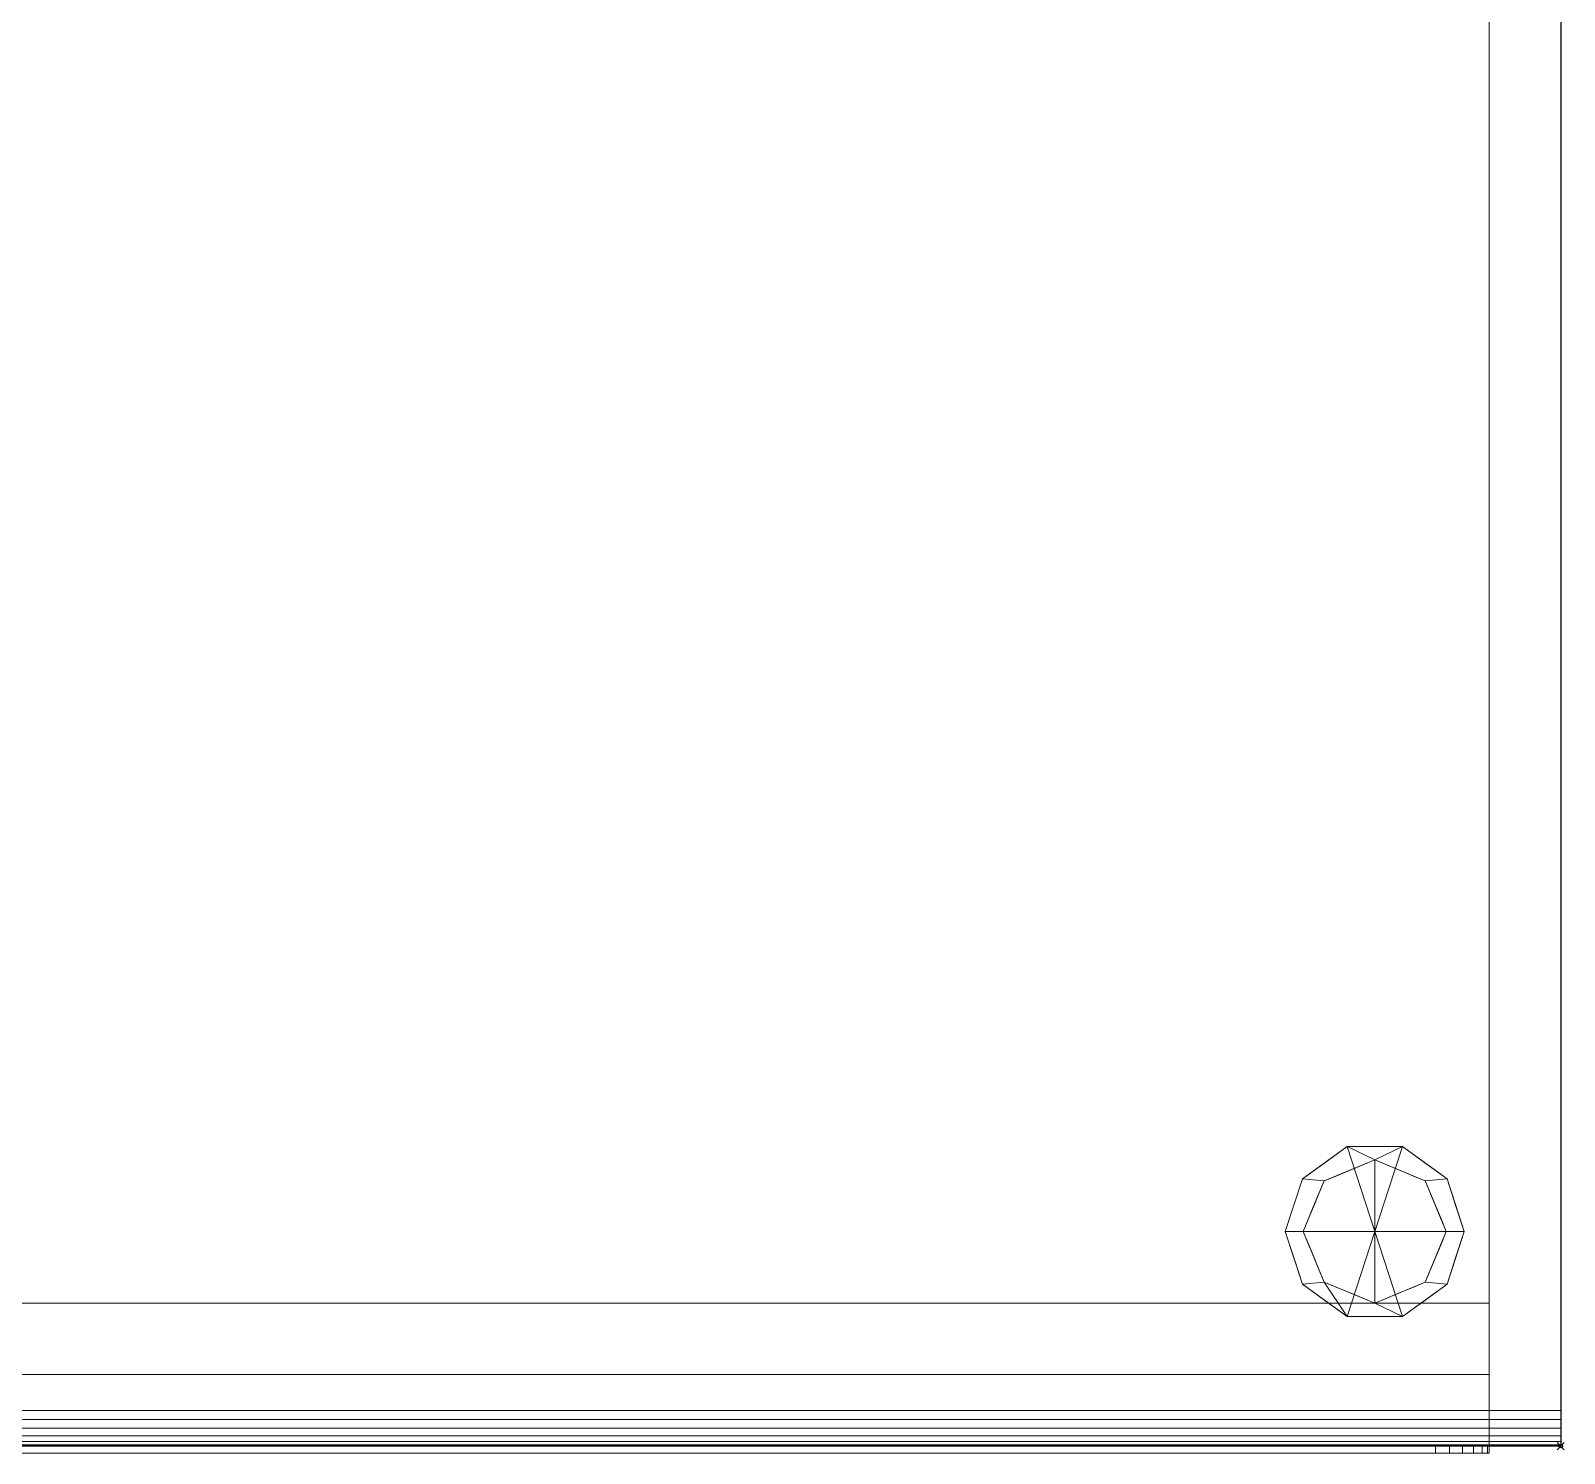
# Model space of a CAD drawing. Extents: x -1 to 865, y -703 to 92.
# Drawn here: x 432.2 to 861, y -703 to -305.3 of the extents above; entities that cross this region are included whole.
import ezdxf

# ---------------------------------------------------------------- set-up
doc = ezdxf.new("R2010")
doc.units = 0
doc.header["$PDMODE"] = 35
for name, color, linetype in [('IQ_200_2D', 1, 'Continuous'), ('IQ_200_3D', 1, 'Continuous'), ('IQ_BLACK_3D', 250, 'Continuous'), ('IQ_INS_3D', 3, 'Continuous')]:
    doc.layers.add(name, color=color, linetype=linetype)

msp = doc.modelspace()

# ---------------------------------------------------------------- linework, layer by layer
at = {"layer": 'IQ_200_2D'}
for p, q in [((860, 0), (860, -701)), ((860, -701), (0, -701))]:
    msp.add_line(p, q, dxfattribs=at)
at = {"layer": 'IQ_INS_3D'}
msp.add_point((860, -701), dxfattribs=at)

# ---------------------------------------------------------------- meshes
at = {"layer": 'IQ_200_3D', "lineweight": 9}
mesh = msp.add_polyface(dxfattribs=at)
corners = [(860, 0, 1198), (0, 0, 1198), (0, -691, 1198), (860, -691, 1198)]
mesh.append_faces([[corners[k] for k in face] for face in [(0, 1, 2, 3)]])
mesh = msp.add_polyface(dxfattribs=at)
corners = [(860, -701, 1178), (0, -701, 1178), (0, 0, 1178), (860, 0, 1178)]
mesh.append_faces([[corners[k] for k in face] for face in [(0, 1, 2, 3)]])
mesh = msp.add_polyface(dxfattribs=at)
corners = [(20, 0, 1178), (20, -661, 1178), (840, -661, 1178), (840, 0, 1178)]
mesh.append_faces([[corners[k] for k in face] for face in [(0, 1, 2, 3)]])
mesh = msp.add_polyface(dxfattribs=at)
corners = [(840, -661, 154), (20, -661, 154), (20, 0, 154), (840, 0, 154)]
mesh.append_faces([[corners[k] for k in face] for face in [(0, 1, 2, 3)]])
mesh = msp.add_polyface(dxfattribs=at)
corners = [(840, 0, 1178), (840, -701, 1178), (860, -701, 1178), (860, 0, 1178)]
mesh.append_faces([[corners[k] for k in face] for face in [(0, 1, 2, 3)]])
mesh = msp.add_polyface(dxfattribs=at)
corners = [(860, -701, 154), (840, -701, 154), (840, 0, 154), (860, 0, 154)]
mesh.append_faces([[corners[k] for k in face] for face in [(0, 1, 2, 3)]])
mesh = msp.add_polyface(dxfattribs=at)
corners = [(840, 0, 1178), (840, 0, 154), (840, -701, 154), (840, -701, 1178)]
mesh.append_faces([[corners[k] for k in face] for face in [(0, 1, 2, 3)]])
mesh = msp.add_polyface(dxfattribs=at)
corners = [(840, -661, 1178), (840, -661, 154), (840, 0, 154), (840, 0, 1178)]
mesh.append_faces([[corners[k] for k in face] for face in [(0, 1, 2, 3)]])
mesh = msp.add_polyface(dxfattribs=at)
corners = [(860, 0, 1198), (860, -691, 1198), (860, -693.59, 1197.66), (860, -696, 1196.66), (860, -698.07, 1195.07), (860, -699.66, 1193), (860, -700.66, 1190.59), (860, -701, 1188), (860, -701, 1178), (860, 0, 1178)]
mesh.append_faces([[corners[k] for k in face] for face in [(7, 5, 6)]], dxfattribs={"vtx0": -1})
mesh.append_faces([[corners[k] for k in face] for face in [(1, 5, 7, 8)]], dxfattribs={"vtx0": -1, "vtx1": -1, "vtx3": -1})
mesh.append_faces([[corners[k] for k in face] for face in [(5, 1, 2, 3)]], dxfattribs={"vtx0": -1, "vtx3": -1})
mesh.append_faces([[corners[k] for k in face] for face in [(9, 0, 1, 8), (3, 4, 5)]], dxfattribs={"vtx2": -1})
mesh = msp.add_polyface(dxfattribs=at)
corners = [(860, -701, 1178), (860, -701, 154), (860, 0, 154), (860, 0, 1178)]
mesh.append_faces([[corners[k] for k in face] for face in [(0, 1, 2, 3)]])
mesh = msp.add_polyface(dxfattribs=at)
corners = [(808, -641, 154), (833, -641, 154), (828.23, -626.31, 154), (815.73, -617.22, 154), (800.27, -617.22, 154), (787.77, -626.31, 154), (783, -641, 154)]
mesh.append_faces([[corners[k] for k in face] for face in [(2, 3, 0, 1)]], dxfattribs={"vtx1": -1})
mesh.append_faces([[corners[k] for k in face] for face in [(3, 4, 0)]], dxfattribs={"vtx1": -1, "vtx2": -1})
mesh.append_faces([[corners[k] for k in face] for face in [(5, 6, 0, 4)]], dxfattribs={"vtx2": -1})
mesh = msp.add_polyface(dxfattribs=at)
corners = [(833, -641, 154), (833, -641, 60), (828.23, -626.31, 60), (815.73, -617.22, 60), (800.27, -617.22, 60), (787.77, -626.31, 60), (783, -641, 60), (783, -641, 154), (787.77, -626.31, 154), (800.27, -617.22, 154), (815.73, -617.22, 154), (828.23, -626.31, 154), (794.02, -621.76, 154), (794.02, -621.76, 60), (785.39, -633.65, 154), (785.39, -633.65, 60), (808, -617.22, 154), (808, -617.22, 60), (821.98, -621.76, 60), (821.98, -621.76, 154), (830.54, -633.42, 60), (830.61, -633.65, 154)]
mesh.append_faces([[corners[k] for k in face] for face in [(21, 20, 11), (20, 21, 1), (2, 11, 20)]], dxfattribs={"vtx0": -1, "vtx1": -1})
mesh.append_faces([[corners[k] for k in face] for face in [(15, 14, 8, 5), (17, 16, 10, 3), (9, 4, 13, 12), (12, 13, 5, 8), (19, 18, 3, 10), (4, 9, 16, 17), (18, 19, 11, 2)]], dxfattribs={"vtx0": -1, "vtx2": -1})
mesh.append_faces([[corners[k] for k in face] for face in [(21, 0, 1)]], dxfattribs={"vtx2": -1})
mesh.append_faces([[corners[k] for k in face] for face in [(15, 6, 7, 14)]], dxfattribs={"vtx3": -1})
mesh = msp.add_polyface(dxfattribs=at)
corners = [(833, -641, 60), (828, -641, 60), (822.14, -626.86, 60), (808, -621, 60), (793.86, -626.86, 60), (788, -641, 60), (783, -641, 60), (787.77, -626.31, 60), (800.27, -617.22, 60), (815.73, -617.22, 60), (828.23, -626.31, 60)]
mesh.append_faces([[corners[k] for k in face] for face in [(7, 4, 5, 6)]], dxfattribs={"vtx0": -1})
mesh.append_faces([[corners[k] for k in face] for face in [(8, 3, 4, 7), (3, 8, 9)]], dxfattribs={"vtx0": -1, "vtx2": -1})
mesh.append_faces([[corners[k] for k in face] for face in [(9, 10, 2, 3)]], dxfattribs={"vtx1": -1, "vtx3": -1})
mesh.append_faces([[corners[k] for k in face] for face in [(10, 0, 1, 2)]], dxfattribs={"vtx3": -1})
mesh = msp.add_polyface(dxfattribs=at)
corners = [(828, -641, 60), (828, -641, 0), (822.14, -626.86, 0), (808, -621, 0), (793.86, -626.86, 0), (788, -641, 0), (788, -641, 60), (793.86, -626.86, 60), (808, -621, 60), (822.14, -626.86, 60), (791.39, -632.82, 0), (790.93, -633.93, 60), (789.69, -636.91, 60), (800.93, -623.93, 60), (800.93, -623.93, 0), (804.46, -622.46, 0), (825.07, -633.93, 60), (825.07, -633.93, 0), (826.31, -636.91, 0), (815.07, -623.93, 0), (815.07, -623.93, 60), (811.54, -622.46, 60), (792.39, -630.39, 60), (789.69, -636.91, 0), (797.39, -625.39, 0), (797.39, -625.39, 60), (804.46, -622.46, 60), (823.61, -630.39, 60), (823.61, -630.39, 0), (826.54, -637.46, 60), (818.61, -625.39, 0), (818.61, -625.39, 60), (811.54, -622.46, 0)]
mesh.append_faces([[corners[k] for k in face] for face in [(10, 22, 4), (17, 16, 18), (18, 29, 1), (7, 4, 22), (23, 11, 10)]], dxfattribs={"vtx0": -1, "vtx1": -1})
mesh.append_faces([[corners[k] for k in face] for face in [(13, 14, 24, 25), (8, 3, 15, 26), (16, 17, 28, 27), (14, 13, 26, 15), (31, 30, 19, 20), (4, 7, 25, 24), (3, 8, 21, 32), (27, 28, 2, 9), (30, 31, 9, 2), (20, 19, 32, 21), (10, 11, 22), (18, 16, 29)]], dxfattribs={"vtx0": -1, "vtx2": -1})
mesh.append_faces([[corners[k] for k in face] for face in [(0, 1, 29)]], dxfattribs={"vtx1": -1})
mesh.append_faces([[corners[k] for k in face] for face in [(12, 11, 23)]], dxfattribs={"vtx1": -1, "vtx2": -1})
mesh.append_faces([[corners[k] for k in face] for face in [(23, 5, 6, 12)]], dxfattribs={"vtx3": -1})
mesh = msp.add_polyface(dxfattribs=at)
corners = [(828, -641, 0), (808, -641, 0), (788, -641, 0), (793.86, -626.86, 0), (808, -621, 0), (822.14, -626.86, 0)]
mesh.append_faces([[corners[k] for k in face] for face in [(3, 4, 1, 2)]], dxfattribs={"vtx1": -1})
mesh.append_faces([[corners[k] for k in face] for face in [(5, 0, 1, 4)]], dxfattribs={"vtx2": -1})
mesh = msp.add_polyface(dxfattribs=at)
corners = [(808, -641, 154), (783, -641, 154), (787.77, -655.69, 154), (800.27, -664.78, 154), (815.73, -664.78, 154), (828.23, -655.69, 154), (833, -641, 154)]
mesh.append_faces([[corners[k] for k in face] for face in [(4, 0, 3)]], dxfattribs={"vtx0": -1, "vtx1": -1})
mesh.append_faces([[corners[k] for k in face] for face in [(2, 3, 0, 1)]], dxfattribs={"vtx1": -1})
mesh.append_faces([[corners[k] for k in face] for face in [(5, 6, 0, 4)]], dxfattribs={"vtx2": -1})
mesh = msp.add_polyface(dxfattribs=at)
corners = [(783, -641, 154), (783, -641, 60), (787.77, -655.69, 60), (800.27, -664.78, 60), (815.73, -664.78, 60), (828.23, -655.69, 60), (833, -641, 60), (833, -641, 154), (828.23, -655.69, 154), (815.73, -664.78, 154), (800.27, -664.78, 154), (787.77, -655.69, 154), (830.54, -648.58, 154), (830.61, -648.35, 60), (821.98, -660.24, 60), (821.98, -660.24, 154), (808, -664.78, 154), (808, -664.78, 60), (794.02, -660.24, 60), (794.02, -660.24, 154), (785.46, -648.58, 60), (785.39, -648.35, 154)]
mesh.append_faces([[corners[k] for k in face] for face in [(13, 12, 5), (12, 13, 7), (21, 20, 11), (20, 21, 1), (2, 11, 20)]], dxfattribs={"vtx0": -1, "vtx1": -1})
mesh.append_faces([[corners[k] for k in face] for face in [(5, 8, 15, 14), (14, 15, 9, 4), (10, 3, 17, 16), (3, 10, 19, 18), (11, 2, 18, 19), (4, 9, 16, 17)]], dxfattribs={"vtx0": -1, "vtx2": -1})
mesh.append_faces([[corners[k] for k in face] for face in [(6, 7, 13)]], dxfattribs={"vtx1": -1})
mesh.append_faces([[corners[k] for k in face] for face in [(12, 8, 5)]], dxfattribs={"vtx1": -1, "vtx2": -1})
mesh.append_faces([[corners[k] for k in face] for face in [(21, 0, 1)]], dxfattribs={"vtx2": -1})
mesh = msp.add_polyface(dxfattribs=at)
corners = [(783, -641, 60), (788, -641, 60), (793.86, -655.14, 60), (808, -661, 60), (822.14, -655.14, 60), (828, -641, 60), (833, -641, 60), (828.23, -655.69, 60), (815.73, -664.78, 60), (800.27, -664.78, 60), (787.77, -655.69, 60)]
mesh.append_faces([[corners[k] for k in face] for face in [(4, 7, 8, 3), (9, 2, 3, 8), (2, 9, 10)]], dxfattribs={"vtx0": -1, "vtx2": -1})
mesh.append_faces([[corners[k] for k in face] for face in [(1, 2, 10, 0)]], dxfattribs={"vtx1": -1})
mesh.append_faces([[corners[k] for k in face] for face in [(5, 6, 7, 4)]], dxfattribs={"vtx2": -1})
mesh = msp.add_polyface(dxfattribs=at)
corners = [(788, -641, 60), (788, -641, 0), (793.86, -655.14, 0), (808, -661, 0), (822.14, -655.14, 0), (828, -641, 0), (828, -641, 60), (822.14, -655.14, 60), (808, -661, 60), (793.86, -655.14, 60), (824.61, -649.18, 60), (825.07, -648.07, 0), (823.61, -651.61, 0), (815.07, -658.07, 60), (815.07, -658.07, 0), (811.54, -659.54, 0), (790.93, -648.07, 60), (790.93, -648.07, 0), (789.69, -645.09, 0), (800.93, -658.07, 0), (800.93, -658.07, 60), (804.46, -659.54, 60), (826.31, -645.09, 60), (818.61, -656.61, 0), (818.61, -656.61, 60), (811.54, -659.54, 60), (792.39, -651.61, 60), (792.39, -651.61, 0), (789.46, -644.54, 60), (797.39, -656.61, 0), (797.39, -656.61, 60), (804.46, -659.54, 0), (826.54, -644.54, 0)]
mesh.append_faces([[corners[k] for k in face] for face in [(17, 16, 18), (18, 28, 1), (22, 32, 6)]], dxfattribs={"vtx0": -1, "vtx1": -1})
mesh.append_faces([[corners[k] for k in face] for face in [(11, 22, 10), (8, 3, 15, 25), (12, 10, 7), (23, 24, 13, 14), (21, 31, 3, 8), (30, 29, 19, 20), (14, 13, 25, 15), (26, 27, 2, 9), (29, 30, 9, 2), (4, 7, 24, 23), (16, 17, 27, 26), (20, 19, 31, 21), (18, 16, 28), (22, 11, 32)]], dxfattribs={"vtx0": -1, "vtx2": -1})
mesh.append_faces([[corners[k] for k in face] for face in [(0, 1, 28), (5, 6, 32)]], dxfattribs={"vtx1": -1})
mesh.append_faces([[corners[k] for k in face] for face in [(4, 12, 7), (12, 11, 10)]], dxfattribs={"vtx1": -1, "vtx2": -1})
mesh = msp.add_polyface(dxfattribs=at)
corners = [(788, -641, 0), (808, -641, 0), (828, -641, 0), (822.14, -655.14, 0), (808, -661, 0), (793.86, -655.14, 0)]
mesh.append_faces([[corners[k] for k in face] for face in [(5, 0, 1, 4)]], dxfattribs={"vtx2": -1})
mesh.append_faces([[corners[k] for k in face] for face in [(1, 2, 3, 4)]], dxfattribs={"vtx3": -1})
mesh = msp.add_polyface(dxfattribs=at)
corners = [(20, -661, 1178), (20, -661, 154), (840, -661, 154), (840, -661, 1178)]
mesh.append_faces([[corners[k] for k in face] for face in [(0, 1, 2, 3)]])
mesh = msp.add_polyface(dxfattribs=at)
corners = [(840, -661, 748.66), (20, -661, 748.66), (20, -701, 748.66), (840, -701, 748.66)]
mesh.append_faces([[corners[k] for k in face] for face in [(0, 1, 2, 3)]])
mesh = msp.add_polyface(dxfattribs=at)
corners = [(20, -701, 154), (20, -661, 154), (840, -661, 154), (840, -701, 154)]
mesh.append_faces([[corners[k] for k in face] for face in [(0, 1, 2, 3)]])
mesh = msp.add_polyface(dxfattribs=at)
corners = [(840, -661, 748.66), (840, -661, 154), (20, -661, 154), (20, -661, 748.66)]
mesh.append_faces([[corners[k] for k in face] for face in [(0, 1, 2, 3)]])
mesh = msp.add_polyface(dxfattribs=at)
corners = [(840, -661, 765.63), (20, -661, 765.63), (20, -661, 1178), (840, -661, 1178)]
mesh.append_faces([[corners[k] for k in face] for face in [(0, 1, 2, 3)]])
mesh = msp.add_polyface(dxfattribs=at)
corners = [(840, -661, 1178), (20, -661, 1178), (20, -681, 1178), (840, -681, 1178)]
mesh.append_faces([[corners[k] for k in face] for face in [(0, 1, 2, 3)]])
mesh = msp.add_polyface(dxfattribs=at)
corners = [(840, -681, 765.63), (20, -681, 765.63), (20, -661, 765.63), (840, -661, 765.63)]
mesh.append_faces([[corners[k] for k in face] for face in [(0, 1, 2, 3)]])
mesh = msp.add_polyface(dxfattribs=at)
corners = [(840, -701, 748.66), (840, -701, 154), (840, -661, 154), (840, -661, 748.66)]
mesh.append_faces([[corners[k] for k in face] for face in [(0, 1, 2, 3)]])
mesh = msp.add_polyface(dxfattribs=at)
corners = [(840, -681, 1178), (840, -681, 1142), (840, -701, 1142), (840, -701, 780.63), (840, -681, 780.63), (840, -681, 765.63), (840, -661, 765.63), (840, -661, 1178)]
mesh.append_faces([[corners[k] for k in face] for face in [(7, 0, 1, 6)]], dxfattribs={"vtx2": -1})
mesh.append_faces([[corners[k] for k in face] for face in [(4, 5, 6, 1)]], dxfattribs={"vtx2": -1, "vtx3": -1})
mesh.append_faces([[corners[k] for k in face] for face in [(1, 2, 3, 4)]], dxfattribs={"vtx3": -1})
mesh = msp.add_polyface(dxfattribs=at)
corners = [(840, -681, 1142), (840, -681, 1178), (20, -681, 1178), (20, -681, 1142), (757.43, -681, 1172.29), (757.43, -681, 1147.29), (717.43, -681, 1147.29), (717.43, -681, 1172.29)]
mesh.append_faces([[corners[k] for k in face] for face in [(4, 1, 7)]], dxfattribs={"vtx0": -1, "vtx1": -1})
mesh.append_faces([[corners[k] for k in face] for face in [(0, 5, 6, 3), (3, 6, 7)]], dxfattribs={"vtx0": -1, "vtx2": -1})
mesh.append_faces([[corners[k] for k in face] for face in [(2, 3, 7, 1)]], dxfattribs={"vtx1": -1, "vtx2": -1})
mesh.append_faces([[corners[k] for k in face] for face in [(0, 1, 4, 5)]], dxfattribs={"vtx1": -1, "vtx3": -1})
mesh = msp.add_polyface(dxfattribs=at)
corners = [(840, -681, 1142), (20, -681, 1142), (20, -701, 1142), (840, -701, 1142)]
mesh.append_faces([[corners[k] for k in face] for face in [(0, 1, 2, 3)]])
mesh = msp.add_polyface(dxfattribs=at)
corners = [(840, -701, 780.63), (20, -701, 780.63), (20, -681, 780.63), (840, -681, 780.63)]
mesh.append_faces([[corners[k] for k in face] for face in [(0, 1, 2, 3)]])
mesh = msp.add_polyface(dxfattribs=at)
corners = [(840, -681, 780.63), (20, -681, 780.63), (20, -681, 765.63), (840, -681, 765.63)]
mesh.append_faces([[corners[k] for k in face] for face in [(0, 1, 2, 3)]])
mesh = msp.add_polyface(dxfattribs=at)
corners = [(860, -701, 1188), (860, -700.66, 1190.59), (860, -699.66, 1193), (860, -698.07, 1195.07), (860, -696, 1196.66), (860, -693.59, 1197.66), (860, -691, 1198), (0, -691, 1198), (0, -693.59, 1197.66), (0, -696, 1196.66), (0, -698.07, 1195.07), (0, -699.66, 1193), (0, -700.66, 1190.59), (0, -701, 1188)]
mesh.append_faces([[corners[k] for k in face] for face in [(1, 12, 13, 0)]], dxfattribs={"vtx0": -1})
mesh.append_faces([[corners[k] for k in face] for face in [(5, 8, 9, 4), (4, 9, 10, 3), (2, 11, 12, 1), (11, 2, 3, 10)]], dxfattribs={"vtx0": -1, "vtx2": -1})
mesh.append_faces([[corners[k] for k in face] for face in [(6, 7, 8, 5)]], dxfattribs={"vtx2": -1})
mesh = msp.add_polyface(dxfattribs=at)
corners = [(860, -701, 1188), (0, -701, 1188), (0, -701, 1178), (860, -701, 1178)]
mesh.append_faces([[corners[k] for k in face] for face in [(0, 1, 2, 3)]])
mesh = msp.add_polyface(dxfattribs=at)
corners = [(20, -701, 748.66), (20, -701, 154), (840, -701, 154), (840, -701, 748.66)]
mesh.append_faces([[corners[k] for k in face] for face in [(0, 1, 2, 3)]])
mesh = msp.add_polyface(dxfattribs=at)
corners = [(840, -701, 1142), (20, -701, 1142), (20, -701, 780.63), (840, -701, 780.63)]
mesh.append_faces([[corners[k] for k in face] for face in [(0, 1, 2, 3)]])
mesh = msp.add_polyface(dxfattribs=at)
corners = [(840, -701, 1178), (840, -701, 154), (860, -701, 154), (860, -701, 1178)]
mesh.append_faces([[corners[k] for k in face] for face in [(0, 1, 2, 3)]])
at = {"layer": 'IQ_BLACK_3D', "lineweight": 9}
mesh = msp.add_polyface(dxfattribs=at)
corners = [(717.43, -681, 1172.29), (717.43, -681, 1147.29), (757.43, -681, 1147.29), (757.43, -681, 1172.29)]
mesh.append_faces([[corners[k] for k in face] for face in [(0, 1, 2, 3)]])
mesh = msp.add_polyface(dxfattribs=at)
corners = [(825, -701, 392), (828.88, -701, 391.49), (832.5, -701, 389.99), (835.61, -701, 387.61), (837.99, -701, 384.5), (839.49, -701, 380.88), (840, -701, 377), (840, -701, 176.04), (839.49, -701, 172.16), (837.99, -701, 168.54), (835.61, -701, 165.44), (832.5, -701, 163.05), (828.88, -701, 161.56), (825, -701, 161.04), (35, -701, 161.04), (31.12, -701, 161.56), (27.5, -701, 163.05), (24.39, -701, 165.44), (22.01, -701, 168.54), (20.51, -701, 172.16), (20, -701, 176.04), (20, -701, 377), (20.51, -701, 380.88), (22.01, -701, 384.5), (24.39, -701, 387.61), (27.5, -701, 389.99), (31.12, -701, 391.49), (35, -701, 392)]
mesh.append_faces([[corners[k] for k in face] for face in [(4, 2, 3)]], dxfattribs={"vtx0": -1})
mesh.append_faces([[corners[k] for k in face] for face in [(6, 0, 4, 5)]], dxfattribs={"vtx0": -1, "vtx1": -1})
mesh.append_faces([[corners[k] for k in face] for face in [(0, 6, 7)]], dxfattribs={"vtx0": -1, "vtx2": -1})
mesh.append_faces([[corners[k] for k in face] for face in [(7, 12, 13, 0)]], dxfattribs={"vtx0": -1, "vtx2": -1, "vtx3": -1})
mesh.append_faces([[corners[k] for k in face] for face in [(4, 0, 1, 2)]], dxfattribs={"vtx0": -1, "vtx3": -1})
mesh.append_faces([[corners[k] for k in face] for face in [(11, 12, 9, 10)]], dxfattribs={"vtx1": -1})
mesh.append_faces([[corners[k] for k in face] for face in [(21, 22, 27, 20)]], dxfattribs={"vtx1": -1, "vtx2": -1})
mesh.append_faces([[corners[k] for k in face] for face in [(14, 15, 20, 27)]], dxfattribs={"vtx1": -1, "vtx2": -1, "vtx3": -1})
mesh.append_faces([[corners[k] for k in face] for face in [(13, 14, 27, 0)]], dxfattribs={"vtx1": -1, "vtx3": -1})
mesh.append_faces([[corners[k] for k in face] for face in [(18, 19, 20, 17)]], dxfattribs={"vtx2": -1})
mesh.append_faces([[corners[k] for k in face] for face in [(25, 26, 27, 22), (15, 16, 17, 20), (7, 8, 9, 12)]], dxfattribs={"vtx2": -1, "vtx3": -1})
mesh.append_faces([[corners[k] for k in face] for face in [(22, 23, 24, 25)]], dxfattribs={"vtx3": -1})
mesh = msp.add_polyface(dxfattribs=at)
corners = [(825, -703, 392), (35, -703, 392), (31.12, -703, 391.49), (27.5, -703, 389.99), (24.39, -703, 387.61), (22.01, -703, 384.5), (20.51, -703, 380.88), (20, -703, 377), (20, -703, 176.04), (20.51, -703, 172.16), (22.01, -703, 168.54), (24.39, -703, 165.44), (27.5, -703, 163.05), (31.12, -703, 161.56), (35, -703, 161.04), (825, -703, 161.04), (828.88, -703, 161.56), (832.5, -703, 163.05), (835.61, -703, 165.44), (837.99, -703, 168.54), (839.49, -703, 172.16), (840, -703, 176.04), (840, -703, 377), (839.49, -703, 380.88), (837.99, -703, 384.5), (835.61, -703, 387.61), (832.5, -703, 389.99), (828.88, -703, 391.49)]
mesh.append_faces([[corners[k] for k in face] for face in [(8, 11, 14, 1)]], dxfattribs={"vtx0": -1, "vtx1": -1, "vtx2": -1, "vtx3": -1})
mesh.append_faces([[corners[k] for k in face] for face in [(15, 0, 1, 14)]], dxfattribs={"vtx0": -1, "vtx2": -1})
mesh.append_faces([[corners[k] for k in face] for face in [(1, 6, 7, 8)]], dxfattribs={"vtx0": -1, "vtx3": -1})
mesh.append_faces([[corners[k] for k in face] for face in [(15, 16, 21)]], dxfattribs={"vtx1": -1, "vtx2": -1})
mesh.append_faces([[corners[k] for k in face] for face in [(21, 22, 0, 15)]], dxfattribs={"vtx1": -1, "vtx2": -1, "vtx3": -1})
mesh.append_faces([[corners[k] for k in face] for face in [(24, 25, 26), (17, 18, 19, 16), (4, 5, 6, 3)]], dxfattribs={"vtx2": -1})
mesh.append_faces([[corners[k] for k in face] for face in [(22, 23, 24, 0), (26, 27, 0, 24), (19, 20, 21, 16), (1, 2, 3, 6)]], dxfattribs={"vtx2": -1, "vtx3": -1})
mesh.append_faces([[corners[k] for k in face] for face in [(11, 12, 13, 14), (8, 9, 10, 11)]], dxfattribs={"vtx3": -1})
mesh = msp.add_polyface(dxfattribs=at)
corners = [(825, -703, 392), (825, -701, 392), (35, -701, 392), (35, -703, 392)]
mesh.append_faces([[corners[k] for k in face] for face in [(0, 1, 2, 3)]])
mesh = msp.add_polyface(dxfattribs=at)
corners = [(35, -703, 161.04), (35, -701, 161.04), (825, -701, 161.04), (825, -703, 161.04)]
mesh.append_faces([[corners[k] for k in face] for face in [(0, 1, 2, 3)]])
mesh = msp.add_polyface(dxfattribs=at)
corners = [(840, -703, 176.04), (839.49, -703, 172.16), (837.99, -703, 168.54), (835.61, -703, 165.44), (832.5, -703, 163.05), (828.88, -703, 161.56), (825, -703, 161.04), (825, -701, 161.04), (828.88, -701, 161.56), (832.5, -701, 163.05), (835.61, -701, 165.44), (837.99, -701, 168.54), (839.49, -701, 172.16), (840, -701, 176.04)]
mesh.append_faces([[corners[k] for k in face] for face in [(7, 8, 5, 6), (0, 1, 12, 13)]], dxfattribs={"vtx1": -1})
mesh.append_faces([[corners[k] for k in face] for face in [(8, 9, 4, 5), (3, 4, 9, 10), (10, 11, 2, 3), (11, 12, 1, 2)]], dxfattribs={"vtx1": -1, "vtx3": -1})
mesh = msp.add_polyface(dxfattribs=at)
corners = [(825, -703, 392), (828.88, -703, 391.49), (832.5, -703, 389.99), (835.61, -703, 387.61), (837.99, -703, 384.5), (839.49, -703, 380.88), (840, -703, 377), (840, -701, 377), (839.49, -701, 380.88), (837.99, -701, 384.5), (835.61, -701, 387.61), (832.5, -701, 389.99), (828.88, -701, 391.49), (825, -701, 392)]
mesh.append_faces([[corners[k] for k in face] for face in [(7, 8, 5, 6), (0, 1, 12, 13)]], dxfattribs={"vtx1": -1})
mesh.append_faces([[corners[k] for k in face] for face in [(8, 9, 4, 5), (3, 4, 9, 10), (10, 11, 2, 3), (11, 12, 1, 2)]], dxfattribs={"vtx1": -1, "vtx3": -1})
mesh = msp.add_polyface(dxfattribs=at)
corners = [(840, -703, 176.04), (840, -701, 176.04), (840, -701, 377), (840, -703, 377)]
mesh.append_faces([[corners[k] for k in face] for face in [(0, 1, 2, 3)]])

doc.saveas('drawing.dxf')
